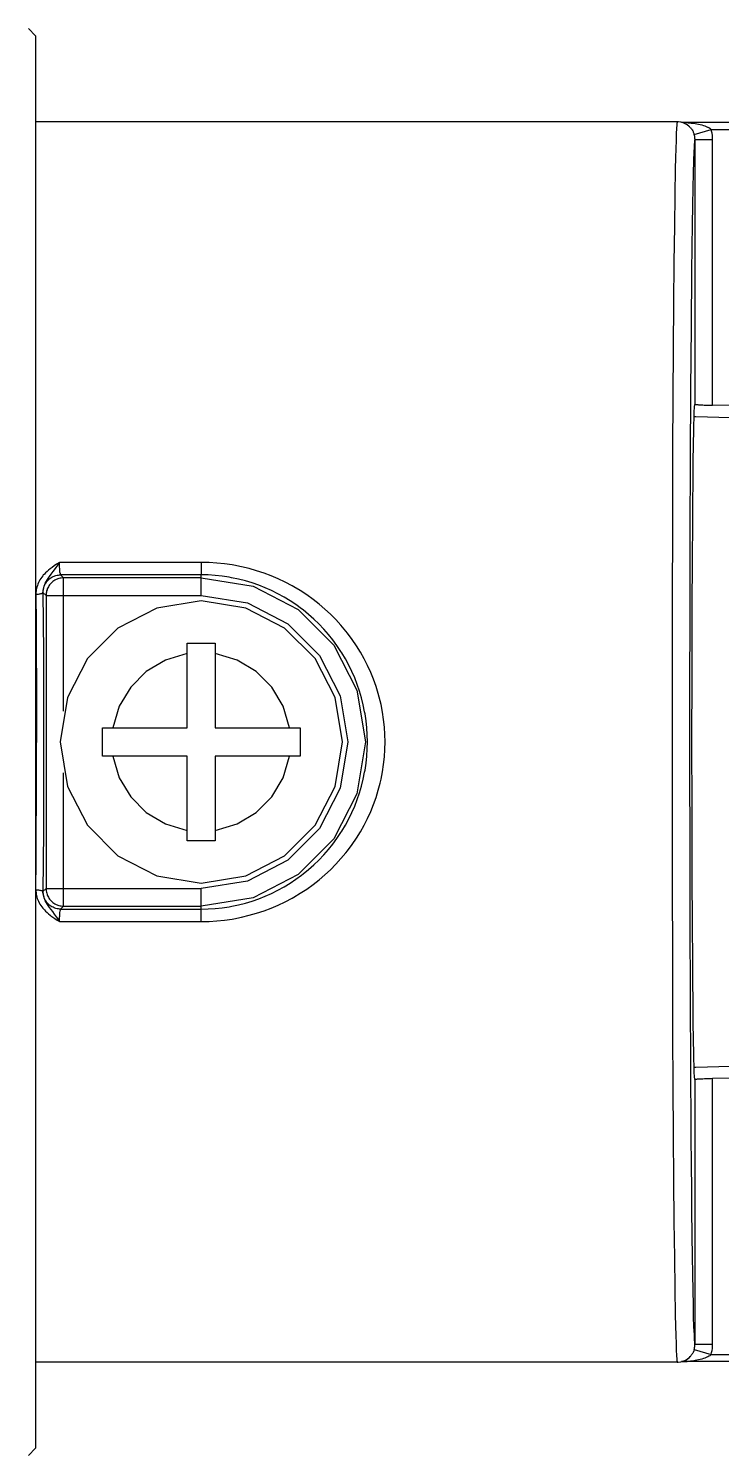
# Model space of a CAD drawing. Header units: millimetres. Extents: x -495897 to 1376592, y -28539 to 470976.
# Drawn here: x 202629 to 203906, y 209193 to 211823 of the extents above; entities that cross this region are included whole.
import ezdxf

# ---------------------------------------------------------------- set-up
doc = ezdxf.new("R2010")
doc.units = ezdxf.units.MM

msp = doc.modelspace()

# ---------------------------------------------------------------- linework, layer by layer
at = {"color": 0}
for p, q in [((202641.938, 211809.393), (202629.068, 211822.653)), ((202641.938, 211809.393), (202641.938, 209206.481)), ((203824.678, 211650.923), (202641.938, 211650.923)), ((203823.508, 211645.333), (203823.248, 211638.573)), ((203823.898, 211647.803), (203823.508, 211645.333)), ((203824.158, 211649.493), (203823.898, 211647.803)), ((203824.288, 211650.533), (203824.158, 211649.493)), ((203824.678, 211650.923), (203824.288, 211650.533)), ((203827.018, 211650.923), (203824.678, 211650.923)), ((203831.438, 211650.143), (203827.018, 211650.923)), ((203835.598, 211648.843), (203831.438, 211650.143)), ((203832.608, 211649.883), (205005.598, 211649.883)), ((203839.368, 211647.283), (203835.598, 211648.843)), ((203842.748, 211645.333), (203839.368, 211647.283)), ((203840.408, 211649.493), (203841.838, 211649.493)), ((203841.188, 211646.243), (203841.318, 211646.243)), ((203841.318, 211646.243), (203842.228, 211645.723)), ((203841.838, 211649.493), (203843.268, 211649.233)), ((203842.228, 211645.723), (203842.878, 211645.203)), ((203845.868, 211642.993), (203842.748, 211645.333)), ((203842.878, 211645.203), (203843.658, 211644.813)), ((203843.268, 211649.233), (203844.568, 211649.103)), ((203843.658, 211644.813), (203844.438, 211644.293)), ((203844.438, 211644.293), (203845.088, 211643.513)), ((203844.568, 211649.103), (203845.998, 211649.103)), ((203845.088, 211643.513), (203845.868, 211642.993)), ((203848.598, 211640.523), (203845.868, 211642.993)), ((203845.868, 211642.993), (203846.518, 211642.473)), ((203845.998, 211649.103), (203847.428, 211648.843)), ((203847.428, 211648.843), (203848.598, 211648.713)), ((203848.598, 211648.713), (203850.158, 211648.583)), ((203850.158, 211648.583), (203851.588, 211648.583)), ((203851.588, 211648.583), (203853.018, 211648.193)), ((203853.018, 211648.193), (203854.188, 211648.063)), ((203857.438, 211647.673), (203860.428, 211647.153)), ((203860.428, 211647.153), (203863.678, 211646.373)), ((203863.678, 211646.373), (203866.798, 211645.723)), ((203866.798, 211645.723), (203869.788, 211644.943)), ((203869.788, 211644.943), (203872.908, 211644.033)), ((203872.908, 211644.033), (203875.118, 211643.383)), ((203875.118, 211643.383), (203877.848, 211642.343)), ((203822.728, 211629.083), (203822.338, 211616.603)), ((203823.248, 211638.573), (203822.728, 211629.083)), ((203846.518, 211642.473), (203847.298, 211641.693)), ((203847.298, 211641.693), (203847.948, 211641.043)), ((203847.948, 211641.043), (203848.598, 211640.263)), ((203848.598, 211640.523), (203848.858, 211640.263)), ((203848.858, 211640.263), (203849.768, 211639.093)), ((203849.768, 211639.093), (203850.678, 211638.053)), ((203850.678, 211638.053), (203851.328, 211636.883)), ((203851.328, 211636.883), (203852.238, 211635.713)), ((203852.238, 211635.713), (203853.018, 211634.413)), ((203853.018, 211634.413), (203853.668, 211633.113)), ((203853.668, 211633.113), (203854.188, 211631.683)), ((203854.188, 211631.683), (203854.708, 211630.513)), ((203854.708, 211630.513), (203855.358, 211629.083)), ((203855.358, 211629.083), (203855.878, 211627.653)), ((203855.878, 211627.653), (203886.948, 211636.883)), ((203856.788, 211617.903), (203856.528, 211616.213)), ((203857.308, 211618.423), (203856.788, 211617.903)), ((203856.788, 211617.903), (203856.788, 211617.903)), ((203857.308, 211618.423), (203889.678, 211618.423)), ((203857.308, 211129.883), (203857.308, 211618.423)), ((203877.848, 211642.343), (203880.188, 211641.173)), ((203880.188, 211641.173), (203881.098, 211640.913)), ((203881.098, 211640.913), (203882.918, 211640.003)), ((203882.918, 211640.003), (203884.478, 211638.963)), ((203884.478, 211638.963), (203885.778, 211638.053)), ((203885.778, 211638.053), (203886.948, 211636.883)), ((203886.948, 211636.883), (204871.048, 211636.883)), ((203889.678, 211128.453), (203889.678, 211618.423)), ((203821.818, 211601.653), (203821.428, 211584.103)), ((203822.338, 211616.603), (203821.818, 211601.653)), ((203855.098, 211596.063), (203854.578, 211578.643)), ((203855.488, 211603.083), (203855.098, 211596.063)), ((203855.878, 211608.673), (203855.488, 211603.083)), ((203856.138, 211612.963), (203855.878, 211608.673)), ((203856.528, 211616.213), (203856.138, 211612.963)), ((203821.428, 211584.103), (203820.908, 211563.953)), ((203854.578, 211578.643), (203853.928, 211556.283)), ((203820.908, 211563.953), (203819.998, 211515.983)), ((203853.928, 211556.283), (203853.278, 211529.243)), ((203819.998, 211515.983), (203819.348, 211458.263)), ((203853.278, 211529.243), (203852.628, 211497.393)), ((203852.628, 211497.393), (203852.238, 211460.863)), ((203852.238, 211460.863), (203851.588, 211420.173)), ((203819.348, 211458.263), (203818.438, 211391.443)), ((203851.588, 211420.173), (203850.938, 211375.193)), ((203818.438, 211391.443), (203817.788, 211316.303)), ((203850.938, 211375.193), (203850.158, 211273.403)), ((203817.788, 211316.303), (203817.138, 211233.363)), ((203850.158, 211273.403), (203849.248, 211157.703)), ((203817.138, 211233.363), (203816.618, 211143.143)), ((203849.248, 211157.703), (203848.468, 211030.173)), ((203816.618, 211143.143), (203816.098, 211046.943)), ((203855.878, 211111.293), (203856.008, 211118.053)), ((203856.008, 211118.053), (203856.398, 211123.383)), ((203856.398, 211123.383), (203856.528, 211127.153)), ((203856.528, 211127.153), (203856.788, 211128.323)), ((203856.788, 211128.323), (203856.918, 211129.233)), ((203856.918, 211129.233), (203857.048, 211129.753)), ((203857.048, 211129.883), (203857.308, 211129.883)), ((203857.048, 211129.753), (203857.048, 211129.883)), ((203857.308, 211129.883), (203857.438, 211129.883)), ((203857.438, 211129.883), (203858.738, 211129.883)), ((203858.738, 211129.883), (203859.778, 211129.753)), ((203859.778, 211129.753), (203861.468, 211129.623)), ((203861.468, 211129.623), (203862.768, 211129.623)), ((203862.768, 211129.623), (203863.548, 211129.363)), ((203863.548, 211129.363), (203866.798, 211129.233)), ((203866.798, 211129.233), (203868.358, 211129.233)), ((203868.358, 211129.233), (203871.608, 211129.103)), ((203871.608, 211129.103), (203873.948, 211128.843)), ((203873.948, 211128.843), (203877.328, 211128.843)), ((203877.328, 211128.843), (203879.798, 211128.713)), ((203879.798, 211128.713), (203883.048, 211128.453)), ((203883.048, 211128.453), (203886.558, 211128.453)), ((203886.558, 211128.453), (203889.678, 211128.453)), ((204085.198, 211125.073), (203889.678, 211128.323)), ((203855.098, 211082.693), (203855.358, 211093.613)), ((203855.358, 211093.613), (203855.618, 211103.233)), ((203855.618, 211103.233), (203855.878, 211111.293)), ((203859.128, 211107.523), (203880.448, 211107.003)), ((203880.448, 211107.003), (203901.508, 211106.613)), ((203901.508, 211106.613), (203922.828, 211106.093)), ((203854.578, 211056.433), (203855.098, 211082.693)), ((203816.098, 211046.943), (203815.708, 210945.673)), ((203854.058, 211025.103), (203854.578, 211056.433)), ((203848.468, 211030.173), (203847.948, 210892.893)), ((203853.668, 210988.833), (203854.058, 211025.103)), ((203853.278, 210947.753), (203853.668, 210988.833)), ((203815.708, 210945.673), (203815.188, 210731.303)), ((203853.018, 210902.643), (203853.278, 210947.753)), ((203847.948, 210892.893), (203847.558, 210748.723)), ((203852.628, 210853.503), (203853.018, 210902.643)), ((202672.358, 210829.713), (202668.848, 210827.113)), ((202676.128, 210832.443), (202672.358, 210829.713)), ((202680.548, 210835.433), (202676.128, 210832.443)), ((202679.508, 210829.323), (202676.518, 210825.423)), ((202683.018, 210834.393), (202679.508, 210829.323)), ((202686.008, 210838.813), (202680.548, 210835.433)), ((202686.268, 210838.943), (202683.018, 210834.393)), ((202686.268, 210838.943), (202686.008, 210838.813)), ((202947.438, 210838.943), (202686.268, 210838.943)), ((202686.268, 210836.733), (202686.268, 210838.943)), ((202686.268, 210834.393), (202686.268, 210836.733)), ((202686.398, 210832.053), (202686.268, 210834.393)), ((202686.398, 210829.843), (202686.398, 210832.053)), ((202686.528, 210827.503), (202686.398, 210829.843)), ((202947.438, 210838.943), (202947.438, 210815.933)), ((202961.738, 210838.683), (202947.438, 210838.943)), ((202975.908, 210837.773), (202961.738, 210838.683)), ((202990.208, 210836.343), (202975.908, 210837.773)), ((203004.378, 210834.133), (202990.208, 210836.343)), ((203007.368, 210833.613), (203004.378, 210834.133)), ((203021.538, 210831.013), (203007.368, 210833.613)), ((203035.578, 210827.503), (203021.538, 210831.013)), ((203852.108, 210745.993), (203852.628, 210853.503)), ((202647.528, 210801.633), (202646.228, 210798.903)), ((202648.568, 210804.103), (202647.528, 210801.633)), ((202649.998, 210806.573), (202648.568, 210804.103)), ((202651.688, 210809.043), (202649.998, 210806.573)), ((202653.378, 210811.643), (202651.688, 210809.043)), ((202655.198, 210813.853), (202653.378, 210811.643)), ((202656.108, 210815.153), (202655.198, 210813.853)), ((202658.188, 210817.493), (202656.108, 210815.153)), ((202660.528, 210819.833), (202658.188, 210817.493)), ((202660.008, 210801.763), (202659.098, 210799.293)), ((202661.438, 210804.103), (202660.008, 210801.763)), ((202663.128, 210822.173), (202660.528, 210819.833)), ((202661.308, 210801.373), (202662.348, 210803.193)), ((202662.868, 210806.703), (202661.438, 210804.103)), ((202662.348, 210803.193), (202663.778, 210804.753)), ((202664.688, 210809.433), (202662.868, 210806.703)), ((202665.728, 210824.643), (202663.128, 210822.173)), ((202663.778, 210804.753), (202665.208, 210806.443)), ((202667.028, 210812.683), (202664.688, 210809.433)), ((202665.208, 210806.443), (202666.898, 210807.873)), ((202668.848, 210827.113), (202665.728, 210824.643)), ((202666.898, 210807.873), (202668.458, 210809.303)), ((202670.018, 210816.973), (202667.028, 210812.813)), ((202667.028, 210812.813), (202667.028, 210812.683)), ((202668.458, 210809.303), (202670.408, 210810.343)), ((202674.048, 210822.173), (202670.018, 210816.973)), ((202670.408, 210810.343), (202672.228, 210811.643)), ((202672.358, 210802.283), (202670.798, 210800.853)), ((202672.228, 210811.643), (202674.178, 210812.683)), ((202674.048, 210803.713), (202672.358, 210802.283)), ((202676.518, 210825.423), (202674.048, 210822.173)), ((202675.868, 210805.013), (202674.048, 210803.713)), ((202674.178, 210812.683), (202676.388, 210813.593)), ((202677.818, 210806.053), (202675.868, 210805.013)), ((202676.388, 210813.593), (202677.428, 210813.853)), ((202677.428, 210813.853), (202679.508, 210814.633)), ((202679.768, 210807.093), (202677.818, 210806.053)), ((202679.508, 210814.633), (202681.848, 210815.153)), ((202681.718, 210808.003), (202679.768, 210807.093)), ((202683.018, 210808.393), (202681.718, 210808.003)), ((202681.848, 210815.153), (202684.058, 210815.543)), ((202685.098, 210809.043), (202683.018, 210808.393)), ((202684.058, 210815.543), (202686.268, 210815.933)), ((202687.308, 210809.693), (202685.098, 210809.043)), ((202686.268, 210815.933), (202688.218, 210815.933)), ((202686.658, 210825.293), (202686.528, 210827.503)), ((202686.918, 210822.953), (202686.658, 210825.293)), ((202686.918, 210822.563), (202686.918, 210822.953)), ((202687.048, 210820.223), (202686.918, 210822.563)), ((202687.308, 210819.833), (202687.048, 210820.223)), ((202687.308, 210819.443), (202687.308, 210819.833)), ((202687.698, 210817.623), (202687.308, 210819.443)), ((202689.388, 210809.953), (202687.308, 210809.693)), ((202687.828, 210816.453), (202687.698, 210817.623)), ((202687.698, 210817.623), (202687.698, 210817.623)), ((202687.958, 210816.453), (202687.828, 210816.453)), ((202687.958, 210816.063), (202687.958, 210816.453)), ((202688.218, 210815.933), (202687.958, 210816.063)), ((202688.218, 210815.933), (202693.678, 210810.343)), ((202947.438, 210815.933), (202688.348, 210815.933)), ((202691.598, 210810.343), (202689.388, 210809.953)), ((202693.678, 210810.343), (202691.598, 210810.343)), ((202947.438, 210810.343), (202693.678, 210810.343)), ((202693.678, 210564.565), (202693.678, 210810.343)), ((202947.438, 210810.343), (202947.438, 210815.933)), ((202960.048, 210815.673), (202947.438, 210815.933)), ((202947.438, 210777.973), (202947.438, 210810.343)), ((202973.048, 210814.763), (202960.048, 210815.673)), ((202985.918, 210813.463), (202973.048, 210814.763)), ((202998.788, 210811.643), (202985.918, 210813.463)), ((203003.338, 210810.733), (202998.788, 210811.643)), ((203015.948, 210808.003), (203003.338, 210810.733)), ((203028.688, 210804.753), (203015.948, 210808.003)), ((203041.298, 210800.983), (203028.688, 210804.753)), ((203049.358, 210823.603), (203035.578, 210827.503)), ((203063.008, 210819.183), (203049.358, 210823.603)), ((203076.268, 210814.113), (203063.008, 210819.183)), ((203089.268, 210808.523), (203076.268, 210814.113)), ((203102.008, 210802.413), (203089.268, 210808.523)), ((203114.748, 210795.783), (203102.008, 210802.413)), ((202642.848, 210785.643), (202642.588, 210783.173)), ((202642.588, 210783.173), (202642.588, 210780.443)), ((202642.588, 210780.443), (202644.928, 210780.443)), ((202643.368, 210788.373), (202642.848, 210785.643)), ((202643.758, 210790.973), (202643.368, 210788.373)), ((202644.538, 210793.443), (202643.758, 210790.973)), ((202645.318, 210796.173), (202644.538, 210793.443)), ((202644.928, 210780.443), (202646.228, 210780.573)), ((202646.228, 210798.903), (202645.318, 210796.173)), ((202646.228, 210798.903), (202646.228, 210798.903)), ((202646.228, 210780.573), (202647.658, 210780.573)), ((202647.658, 210780.573), (202649.088, 210780.963)), ((202649.088, 210780.963), (202650.388, 210781.223)), ((202650.388, 210781.223), (202651.818, 210781.353)), ((202651.818, 210781.353), (202652.468, 210781.483)), ((202652.468, 210781.483), (202653.638, 210781.873)), ((202653.638, 210781.873), (202654.418, 210782.393)), ((202654.418, 210782.393), (202654.808, 210782.523)), ((202654.808, 210782.523), (202655.458, 210782.913)), ((202655.458, 210782.913), (202655.588, 210783.173)), ((202655.588, 210783.173), (202655.718, 210783.433)), ((202655.978, 210788.113), (202655.718, 210785.773)), ((202655.718, 210785.773), (202655.718, 210783.433)), ((202655.718, 210783.433), (202655.978, 210785.383)), ((202655.718, 210783.433), (202661.308, 210777.973)), ((202655.718, 210783.433), (202655.718, 210783.433)), ((202655.718, 210783.433), (202655.718, 210783.433)), ((202655.718, 210783.433), (202655.718, 210783.433)), ((202655.718, 210783.433), (202655.718, 210783.433)), ((202655.718, 210783.433), (202655.718, 210783.433)), ((202655.718, 210783.433), (202655.718, 210783.433)), ((202655.718, 210783.433), (202655.718, 210783.433)), ((202655.718, 210783.433), (202655.718, 210783.433)), ((202655.718, 210783.433), (202655.718, 210783.433)), ((202655.718, 210783.433), (202655.718, 210783.433)), ((202655.718, 210783.433), (202655.718, 210783.433)), ((202656.238, 210790.323), (202655.978, 210788.113)), ((202655.978, 210785.383), (202656.108, 210787.593)), ((202656.108, 210787.593), (202656.498, 210789.933)), ((202656.758, 210792.793), (202656.238, 210790.323)), ((202656.498, 210789.933), (202657.018, 210792.143)), ((202657.408, 210795.133), (202656.758, 210792.793)), ((202657.018, 210792.143), (202657.798, 210794.223)), ((202658.188, 210797.473), (202657.408, 210795.133)), ((202657.798, 210794.223), (202658.058, 210795.263)), ((202658.058, 210795.263), (202658.968, 210797.473)), ((202659.098, 210799.293), (202658.188, 210797.473)), ((202658.968, 210797.473), (202660.008, 210799.423)), ((202660.008, 210799.423), (202661.308, 210801.373)), ((202661.438, 210782.263), (202661.308, 210780.053)), ((202661.308, 210780.053), (202661.308, 210777.973)), ((202661.308, 210777.973), (202947.438, 210777.973)), ((202661.308, 210777.973), (202661.308, 210237.992)), ((202661.958, 210784.343), (202661.438, 210782.263)), ((202662.348, 210786.553), (202661.958, 210784.343)), ((202663.128, 210788.633), (202662.348, 210786.553)), ((202663.648, 210789.933), (202663.128, 210788.633)), ((202664.558, 210791.883), (202663.648, 210789.933)), ((202665.598, 210793.833), (202664.558, 210791.883)), ((202666.638, 210795.783), (202665.598, 210793.833)), ((202667.938, 210797.603), (202666.638, 210795.783)), ((202669.368, 210799.293), (202667.938, 210797.603)), ((202670.798, 210800.853), (202669.368, 210799.293)), ((203053.518, 210796.953), (203041.298, 210800.983)), ((203065.218, 210792.273), (203053.518, 210796.953)), ((203077.048, 210786.943), (203065.218, 210792.273)), ((203088.618, 210781.223), (203077.048, 210786.943)), ((203100.058, 210775.113), (203088.618, 210781.223)), ((203117.738, 210794.093), (203114.748, 210795.783)), ((203129.958, 210786.943), (203117.738, 210794.093)), ((203141.788, 210779.013), (203129.958, 210786.943)), ((203153.358, 210770.693), (203141.788, 210779.013)), ((203110.978, 210768.223), (203100.058, 210775.113)), ((203121.898, 210761.073), (203110.978, 210768.223)), ((203132.298, 210753.403), (203121.898, 210761.073)), ((203135.158, 210751.193), (203132.298, 210753.403)), ((203145.168, 210743.003), (203135.158, 210751.193)), ((203164.538, 210761.983), (203153.358, 210770.693)), ((203175.328, 210752.883), (203164.538, 210761.983)), ((203185.468, 210743.393), (203175.328, 210752.883)), ((203154.788, 210734.423), (203145.168, 210743.003)), ((203164.148, 210725.453), (203154.788, 210734.423)), ((203173.118, 210716.093), (203164.148, 210725.453)), ((203195.348, 210733.383), (203185.468, 210743.393)), ((203204.838, 210722.983), (203195.348, 210733.383)), ((203213.938, 210712.193), (203204.838, 210722.983)), ((203815.188, 210731.303), (203815.058, 210508.47)), ((203847.558, 210748.723), (203847.428, 210600.016)), ((203851.978, 210629.227), (203852.108, 210745.993)), ((203181.698, 210706.278), (203173.118, 210716.093)), ((203189.758, 210696.047), (203181.698, 210706.278)), ((203217.058, 210708.241), (203213.938, 210712.193)), ((203225.508, 210696.97), (203217.058, 210708.241)), ((203233.308, 210685.309), (203225.508, 210696.97)), ((202921.438, 210689.95), (202973.308, 210689.95)), ((202921.438, 210533.924), (202921.438, 210689.95)), ((202973.308, 210689.95), (202973.308, 210533.924)), ((203197.428, 210685.686), (203189.758, 210696.047)), ((203204.838, 210674.727), (203197.428, 210685.686)), ((203206.398, 210672.244), (203204.838, 210674.727)), ((203213.028, 210660.921), (203206.398, 210672.244)), ((203240.718, 210673.479), (203233.308, 210685.309)), ((203247.608, 210661.285), (203240.718, 210673.479)), ((203219.398, 210649.455), (203213.028, 210660.921)), ((203225.118, 210637.846), (203219.398, 210649.455)), ((203253.978, 210648.948), (203247.608, 210661.285)), ((203259.698, 210636.195), (203253.978, 210648.948)), ((203230.318, 210626.016), (203225.118, 210637.846)), ((203234.998, 210613.822), (203230.318, 210626.016)), ((203264.898, 210623.494), (203259.698, 210636.195)), ((203269.448, 210610.429), (203264.898, 210623.494)), ((203851.718, 210507.976), (203851.978, 210629.227)), ((203239.028, 210601.667), (203234.998, 210613.822)), ((203242.798, 210589.096), (203239.028, 210601.667)), ((203273.608, 210597.169), (203269.448, 210610.429)), ((203276.988, 210583.727), (203273.608, 210597.169)), ((203847.428, 210600.016), (203847.428, 210449.541)), ((203245.918, 210576.577), (203242.798, 210589.096)), ((203248.518, 210563.642), (203245.918, 210576.577)), ((203278.678, 210576.759), (203276.988, 210583.727)), ((203281.278, 210563.135), (203278.678, 210576.759)), ((203249.298, 210559.885), (203248.518, 210563.642)), ((203250.988, 210547.002), (203249.298, 210559.885)), ((203252.418, 210533.924), (203250.988, 210547.002)), ((203283.488, 210549.342), (203281.278, 210563.135)), ((203284.918, 210535.536), (203283.488, 210549.342)), ((202765.438, 210533.924), (202921.438, 210533.924)), ((202765.438, 210481.963), (202765.438, 210533.924)), ((202973.308, 210533.924), (203129.438, 210533.924)), ((203129.438, 210533.924), (203129.438, 210481.963)), ((203253.328, 210521.041), (203252.418, 210533.924)), ((203253.588, 210507.976), (203253.328, 210521.041)), ((203285.828, 210521.73), (203284.918, 210535.536)), ((203286.218, 210507.976), (203285.828, 210521.73)), ((202643.888, 210507.976), (202643.888, 210507.053)), ((203252.418, 210481.963), (203253.328, 210495.041)), ((203253.328, 210495.041), (203253.588, 210507.976)), ((203284.918, 210480.546), (203285.828, 210494.17)), ((203285.828, 210494.17), (203286.218, 210507.976)), ((203815.058, 210508.47), (203815.188, 210285.455)), ((203851.978, 210386.673), (203851.718, 210507.976)), ((202921.438, 210481.963), (202765.438, 210481.963)), ((202921.438, 210325.95), (202921.438, 210481.963)), ((203129.438, 210481.963), (202973.308, 210481.963)), ((202973.308, 210481.963), (202973.308, 210325.95)), ((203249.298, 210456.197), (203250.988, 210469.08)), ((203250.988, 210469.08), (203252.418, 210481.963)), ((203281.278, 210452.934), (203283.488, 210466.558)), ((203283.488, 210466.558), (203284.918, 210480.546)), ((202693.678, 210205.557), (202693.678, 210451.335)), ((203242.798, 210426.791), (203246.048, 210439.505)), ((203246.048, 210439.505), (203248.518, 210452.427)), ((203248.518, 210452.427), (203249.298, 210456.197)), ((203276.988, 210432.342), (203278.678, 210439.18)), ((203278.678, 210439.18), (203281.278, 210452.934)), ((203847.428, 210449.541), (203847.558, 210328.108)), ((203234.998, 210402.078), (203239.028, 210414.272)), ((203239.028, 210414.272), (203242.798, 210426.791)), ((203269.448, 210405.471), (203273.608, 210418.913)), ((203273.608, 210418.913), (203276.988, 210432.342)), ((203225.118, 210378.093), (203230.318, 210389.884)), ((203230.318, 210389.884), (203234.998, 210402.078)), ((203259.698, 210379.692), (203264.898, 210392.588)), ((203264.898, 210392.588), (203269.448, 210405.471)), ((203852.108, 210269.855), (203851.978, 210386.673)), ((203206.398, 210343.695), (203213.028, 210354.979)), ((203213.028, 210354.979), (203219.398, 210366.445)), ((203219.398, 210366.445), (203225.118, 210378.093)), ((203240.718, 210342.408), (203247.608, 210354.797)), ((203247.608, 210354.797), (203253.978, 210367.134)), ((203253.978, 210367.134), (203259.698, 210379.692)), ((203189.758, 210319.853), (203197.428, 210330.396)), ((203197.428, 210330.396), (203204.838, 210341.355)), ((203204.838, 210341.355), (203206.398, 210343.695)), ((203225.508, 210318.93), (203233.308, 210330.578)), ((203233.308, 210330.578), (203240.718, 210342.408)), ((202973.308, 210325.95), (202921.438, 210325.95)), ((203173.118, 210299.95), (203181.698, 210309.622)), ((203181.698, 210309.622), (203189.758, 210319.853)), ((203204.838, 210292.969), (203213.938, 210303.707)), ((203213.938, 210303.707), (203217.058, 210307.646)), ((203217.058, 210307.646), (203225.508, 210318.93)), ((203847.558, 210328.108), (203847.948, 210154.844)), ((203145.168, 210272.936), (203154.788, 210281.503)), ((203154.788, 210281.503), (203164.148, 210290.447)), ((203164.148, 210290.447), (203173.118, 210299.95)), ((203185.468, 210272.559), (203195.348, 210282.569)), ((203195.348, 210282.569), (203204.838, 210292.969)), ((203815.188, 210285.455), (203815.708, 210071.007)), ((203111.108, 210247.664), (203121.898, 210254.996)), ((203121.898, 210254.996), (203132.298, 210262.705)), ((203132.298, 210262.705), (203135.158, 210264.863)), ((203135.158, 210264.863), (203145.168, 210272.936)), ((203153.358, 210245.142), (203164.538, 210253.904)), ((203164.538, 210253.904), (203175.328, 210263.069)), ((203175.328, 210263.069), (203185.468, 210272.559)), ((203852.628, 210162.358), (203852.108, 210269.855)), ((202642.588, 210235.47), (202642.588, 210232.948)), ((202642.588, 210235.47), (202643.628, 210235.47)), ((202642.588, 210232.948), (202642.848, 210230.283)), ((202642.848, 210230.283), (202643.238, 210227.761)), ((202643.238, 210227.761), (202643.758, 210225.096)), ((202643.628, 210235.47), (202644.928, 210235.47)), ((202643.758, 210225.096), (202644.538, 210222.21)), ((202644.928, 210235.47), (202646.228, 210235.47)), ((202646.228, 210235.47), (202647.658, 210235.275)), ((202647.658, 210235.275), (202649.088, 210235.093)), ((202649.088, 210235.093), (202650.388, 210234.781)), ((202650.388, 210234.781), (202651.818, 210234.586)), ((202651.818, 210234.586), (202652.468, 210234.404)), ((202652.468, 210234.404), (202653.638, 210234.04)), ((202653.638, 210234.04), (202654.418, 210233.676)), ((202654.418, 210233.676), (202654.808, 210233.494)), ((202654.808, 210233.494), (202655.458, 210233.13)), ((202655.458, 210233.13), (202655.588, 210232.805)), ((202655.588, 210232.805), (202655.718, 210232.441)), ((202661.308, 210237.992), (202655.718, 210232.623)), ((202655.718, 210232.623), (202655.718, 210232.623)), ((202655.718, 210232.623), (202655.718, 210232.623)), ((202655.718, 210232.623), (202655.718, 210232.623)), ((202655.718, 210232.623), (202655.718, 210232.441)), ((202655.718, 210230.465), (202655.718, 210232.623)), ((202655.718, 210232.441), (202655.718, 210232.441)), ((202655.718, 210232.441), (202655.718, 210232.441)), ((202655.718, 210232.441), (202655.718, 210232.441)), ((202655.718, 210232.441), (202655.718, 210232.441)), ((202655.718, 210232.441), (202655.718, 210232.441)), ((202655.718, 210232.441), (202655.718, 210232.441)), ((202655.718, 210232.441), (202655.718, 210232.441)), ((202655.718, 210232.441), (202655.718, 210230.283)), ((202656.108, 210228.307), (202655.718, 210230.465)), ((202655.718, 210230.283), (202655.978, 210227.943)), ((202655.978, 210227.943), (202656.238, 210225.603)), ((202656.498, 210225.967), (202656.108, 210228.307)), ((202656.238, 210225.603), (202656.758, 210223.315)), ((202657.018, 210223.809), (202656.498, 210225.967)), ((202656.758, 210223.315), (202657.538, 210220.975)), ((202657.798, 210221.846), (202657.018, 210223.809)), ((202661.308, 210237.992), (202947.438, 210237.992)), ((202661.308, 210237.992), (202661.308, 210236.016)), ((202661.308, 210236.016), (202661.698, 210233.676)), ((202661.698, 210233.676), (202661.958, 210231.518)), ((202661.958, 210231.518), (202662.608, 210229.36)), ((202662.608, 210229.36), (202663.258, 210227.215)), ((202663.258, 210227.215), (202663.648, 210225.967)), ((202663.648, 210225.967), (202664.558, 210224.004)), ((202664.558, 210224.004), (202665.598, 210222.028)), ((202947.438, 210177.087), (202947.438, 210237.992)), ((203053.518, 210219.181), (203065.218, 210223.809)), ((203065.218, 210223.809), (203077.048, 210229.048)), ((203077.048, 210229.048), (203088.618, 210234.781)), ((203088.618, 210234.781), (203100.058, 210241.008)), ((203100.058, 210241.008), (203111.108, 210247.664)), ((203117.738, 210221.846), (203129.958, 210229.178)), ((203129.958, 210229.178), (203141.788, 210236.887)), ((203141.788, 210236.887), (203153.358, 210245.142)), ((202644.538, 210222.21), (202645.188, 210219.688)), ((202645.188, 210219.688), (202646.228, 210217.023)), ((202646.228, 210217.023), (202646.228, 210217.023)), ((202646.228, 210217.023), (202647.268, 210214.501)), ((202647.268, 210214.501), (202648.568, 210211.849)), ((202648.568, 210211.849), (202649.998, 210209.327)), ((202649.998, 210209.327), (202651.688, 210206.805)), ((202651.688, 210206.805), (202653.378, 210204.283)), ((202653.378, 210204.283), (202655.198, 210201.8)), ((202655.198, 210201.8), (202656.108, 210200.89)), ((202656.108, 210200.89), (202658.188, 210198.407)), ((202657.538, 210220.975), (202658.188, 210218.453)), ((202658.058, 210220.598), (202657.798, 210221.846)), ((202658.968, 210218.453), (202658.058, 210220.598)), ((202658.188, 210218.453), (202659.098, 210216.659)), ((202658.188, 210198.407), (202660.528, 210196.067)), ((202660.008, 210216.477), (202658.968, 210218.453)), ((202659.098, 210216.659), (202660.008, 210214.319)), ((202661.308, 210214.501), (202660.008, 210216.477)), ((202660.008, 210214.319), (202661.438, 210211.849)), ((202662.348, 210212.902), (202661.308, 210214.501)), ((202661.438, 210211.849), (202662.868, 210209.327)), ((202663.778, 210211.108), (202662.348, 210212.902)), ((202662.868, 210209.327), (202664.688, 210206.428)), ((202665.208, 210209.691), (202663.778, 210211.108)), ((202664.688, 210206.428), (202667.028, 210203.217)), ((202666.898, 210208.04), (202665.208, 210209.691)), ((202665.598, 210222.028), (202666.638, 210220.052)), ((202666.638, 210220.052), (202667.938, 210218.271)), ((202668.458, 210206.805), (202666.898, 210208.04)), ((202667.028, 210203.217), (202667.028, 210203.035)), ((202667.028, 210203.035), (202670.018, 210199.096)), ((202667.938, 210218.271), (202669.368, 210216.659)), ((202670.278, 210205.557), (202668.458, 210206.805)), ((202669.368, 210216.659), (202670.798, 210215.06)), ((202670.018, 210199.096), (202673.008, 210195.339)), ((202672.228, 210204.283), (202670.278, 210205.557)), ((202670.798, 210215.06), (202672.358, 210213.63)), ((202674.178, 210203.412), (202672.228, 210204.283)), ((202672.358, 210213.63), (202674.048, 210212.161)), ((202674.048, 210212.161), (202675.868, 210211.108)), ((202676.388, 210202.307), (202674.178, 210203.412)), ((202675.868, 210211.108), (202677.818, 210209.873)), ((202677.428, 210201.982), (202676.388, 210202.307)), ((202679.508, 210201.254), (202677.428, 210201.982)), ((202677.818, 210209.873), (202679.768, 210208.768)), ((202681.718, 210200.695), (202679.508, 210201.254)), ((202679.768, 210208.768), (202681.718, 210207.897)), ((202681.718, 210207.897), (202683.018, 210207.533)), ((202684.058, 210200.383), (202681.718, 210200.695)), ((202683.018, 210207.533), (202685.098, 210206.805)), ((202686.268, 210200.201), (202684.058, 210200.383)), ((202685.098, 210206.805), (202687.308, 210206.246)), ((202688.218, 210200.019), (202686.268, 210200.201)), ((202687.308, 210206.246), (202689.388, 210205.934)), ((202687.308, 210196.574), (202687.698, 210198.225)), ((202687.698, 210198.225), (202687.828, 210199.46)), ((202687.828, 210199.46), (202687.958, 210199.642)), ((202687.958, 210199.642), (202688.218, 210199.824)), ((202693.678, 210205.557), (202688.218, 210200.019)), ((202688.218, 210200.019), (202947.438, 210200.019)), ((202688.218, 210199.824), (202688.218, 210200.019)), ((202689.388, 210205.934), (202691.598, 210205.557)), ((202691.598, 210205.557), (202693.678, 210205.557)), ((202693.678, 210205.557), (202947.438, 210205.557)), ((202947.438, 210200.019), (202960.308, 210200.383)), ((202960.308, 210200.383), (202973.048, 210201.072)), ((202973.048, 210201.072), (202985.918, 210202.489)), ((202985.918, 210202.489), (202998.788, 210204.465)), ((202998.788, 210204.465), (203003.468, 210205.375)), ((203003.468, 210205.375), (203016.208, 210207.897)), ((203016.208, 210207.897), (203028.688, 210211.108)), ((203028.688, 210211.108), (203041.298, 210214.878)), ((203041.298, 210214.878), (203053.518, 210219.181)), ((203063.008, 210196.756), (203076.268, 210201.8)), ((203076.268, 210201.8), (203089.268, 210207.351)), ((203089.268, 210207.351), (203102.008, 210213.448)), ((203102.008, 210213.448), (203114.748, 210220.052)), ((203114.748, 210220.052), (203117.738, 210221.846)), ((202660.528, 210196.067), (202663.128, 210193.545)), ((202663.128, 210193.545), (202665.988, 210191.023)), ((202665.988, 210191.023), (202668.978, 210188.735)), ((202668.978, 210188.735), (202670.018, 210187.812)), ((202670.018, 210187.812), (202673.658, 210185.108)), ((202673.008, 210195.339), (202676.518, 210190.516)), ((202673.658, 210185.108), (202677.558, 210182.443)), ((202676.518, 210190.516), (202680.158, 210185.654)), ((202677.558, 210182.443), (202682.108, 210179.557)), ((202680.158, 210185.654), (202682.498, 210182.443)), ((202682.108, 210179.557), (202686.268, 210176.905)), ((202682.498, 210182.443), (202686.008, 210177.087)), ((202686.008, 210177.087), (202686.268, 210179.05)), ((202686.268, 210181.351), (202686.398, 210183.691)), ((202686.268, 210179.05), (202686.268, 210181.351)), ((202686.268, 210177.087), (202947.568, 210177.087)), ((202686.398, 210186.031), (202686.528, 210186.395)), ((202686.398, 210183.691), (202686.398, 210186.031)), ((202686.528, 210188.735), (202686.658, 210191.023)), ((202686.528, 210186.395), (202686.528, 210188.735)), ((202686.658, 210191.023), (202686.918, 210193.363)), ((202686.918, 210193.727), (202687.308, 210196.067)), ((202686.918, 210193.363), (202686.918, 210193.727)), ((202687.308, 210196.067), (202687.308, 210196.574)), ((202947.438, 210177.087), (202961.738, 210177.269)), ((202961.738, 210177.269), (202975.908, 210178.14)), ((202975.908, 210178.14), (202990.208, 210179.739)), ((202990.208, 210179.739), (203004.508, 210181.715)), ((203004.508, 210181.715), (203007.368, 210182.261)), ((203007.368, 210182.261), (203021.538, 210185.108)), ((203021.538, 210185.108), (203035.578, 210188.553)), ((203035.578, 210188.553), (203049.358, 210192.31)), ((203049.358, 210192.31), (203063.008, 210196.756)), ((203847.948, 210154.844), (203848.338, 210058.995)), ((203853.018, 210113.296), (203852.628, 210162.358)), ((203853.278, 210068.16), (203853.018, 210113.296)), ((203815.708, 210071.007), (203816.098, 209969.607)), ((203853.668, 210027.119), (203853.278, 210068.16)), ((203848.338, 210058.995), (203848.988, 209885.77)), ((203854.058, 209990.745), (203853.668, 210027.119)), ((203854.578, 209959.428), (203854.058, 209990.745)), ((203816.098, 209969.607), (203816.618, 209873.433)), ((203855.098, 209933.233), (203854.578, 209959.428)), ((203855.358, 209922.326), (203855.098, 209933.233)), ((203855.618, 209912.641), (203855.358, 209922.326)), ((203855.878, 209904.581), (203855.618, 209912.641)), ((203880.188, 209908.884), (203859.128, 209908.338)), ((203901.508, 209909.443), (203880.188, 209908.884)), ((203922.698, 209909.807), (203901.508, 209909.443)), ((203848.988, 209885.588), (203849.248, 209876.098)), ((203856.008, 209897.977), (203855.878, 209904.581)), ((203856.398, 209892.738), (203856.008, 209897.977)), ((203856.528, 209888.981), (203856.398, 209892.738)), ((203856.788, 209887.564), (203856.528, 209888.981)), ((203856.918, 209886.693), (203856.788, 209887.564)), ((203857.048, 209886.134), (203856.918, 209886.693)), ((203857.048, 209885.952), (203857.048, 209886.134)), ((203857.438, 209886.134), (203857.048, 209885.952)), ((203857.308, 209885.952), (203857.048, 209885.952)), ((203857.308, 209397.633), (203857.308, 209885.952)), ((203857.828, 209886.134), (203857.438, 209886.134)), ((203858.738, 209886.134), (203857.828, 209886.134)), ((203859.778, 209886.134), (203858.738, 209886.134)), ((203861.468, 209886.329), (203859.778, 209886.134)), ((203862.768, 209886.511), (203861.468, 209886.329)), ((203866.018, 209886.693), (203862.768, 209886.511)), ((203866.798, 209886.693), (203866.018, 209886.693)), ((203870.048, 209886.875), (203866.798, 209886.693)), ((203871.608, 209886.875), (203870.048, 209886.875)), ((203874.988, 209887.005), (203871.608, 209886.875)), ((203877.328, 209887.2), (203874.988, 209887.005)), ((203880.578, 209887.2), (203877.328, 209887.2)), ((203883.828, 209887.382), (203880.578, 209887.2)), ((203886.948, 209887.382), (203883.828, 209887.382)), ((203889.678, 209887.564), (203886.948, 209887.382)), ((204084.678, 209890.957), (203889.678, 209887.564)), ((203889.678, 209397.633), (203889.678, 209887.564)), ((203816.618, 209873.433), (203817.138, 209783.135)), ((203849.248, 209876.098), (203849.638, 209827.205)), ((203849.638, 209827.205), (203849.898, 209778.273)), ((203817.138, 209783.135), (203817.788, 209699.987)), ((203849.898, 209778.273), (203850.288, 209730.81)), ((203850.288, 209730.81), (203850.678, 209681.917)), ((203817.788, 209699.987), (203818.438, 209624.587)), ((203850.678, 209681.917), (203850.938, 209646.609)), ((203850.938, 209646.609), (203851.588, 209597.716)), ((203818.438, 209624.587), (203819.348, 209557.78)), ((203851.588, 209597.716), (203852.108, 209560.614)), ((203819.348, 209557.78), (203819.998, 209500.086)), ((203852.108, 209560.614), (203852.628, 209527.139)), ((203852.628, 209527.139), (203853.148, 209497.187)), ((203819.998, 209500.086), (203820.908, 209452.064)), ((203853.148, 209497.187), (203853.668, 209471.057)), ((203853.668, 209471.057), (203854.188, 209448.853)), ((203820.908, 209452.064), (203821.428, 209431.836)), ((203854.188, 209448.853), (203854.708, 209430.367)), ((203821.428, 209431.836), (203821.818, 209414.273)), ((203821.818, 209414.273), (203822.338, 209399.414)), ((203854.708, 209430.367), (203855.488, 209416.067)), ((203855.488, 209416.067), (203855.618, 209410.516)), ((203855.618, 209410.516), (203856.008, 209405.836)), ((203822.338, 209399.414), (203822.728, 209387.038)), ((203822.728, 209387.038), (203823.248, 209377.353)), ((203853.668, 209382.722), (203853.018, 209381.487)), ((203854.188, 209384.191), (203853.668, 209382.722)), ((203854.448, 209384.373), (203854.188, 209384.191)), ((203854.968, 209385.79), (203854.448, 209384.373)), ((203855.488, 209387.038), (203854.968, 209385.79)), ((203855.878, 209388.273), (203855.488, 209387.038)), ((203855.878, 209388.273), (203886.948, 209379.147)), ((203856.008, 209405.836), (203856.138, 209402.079)), ((203856.138, 209402.079), (203856.528, 209399.596)), ((203856.528, 209399.596), (203856.788, 209397.945)), ((203856.788, 209397.945), (203856.918, 209397.633)), ((203856.918, 209397.633), (203857.048, 209397.633)), ((203889.678, 209397.633), (203857.048, 209397.633)), ((203857.048, 209397.633), (203857.048, 209397.633)), ((203857.048, 209397.633), (203857.048, 209397.633)), ((203857.048, 209397.633), (203857.048, 209397.633)), ((203857.048, 209397.633), (203857.048, 209397.633)), ((203857.048, 209397.633), (203857.048, 209397.633)), ((203857.048, 209397.633), (203857.048, 209397.633)), ((203857.048, 209397.633), (203857.048, 209397.633)), ((203857.048, 209397.633), (203857.048, 209397.633)), ((203857.048, 209397.633), (203857.308, 209397.633)), ((203857.308, 209397.633), (203857.308, 209397.633)), ((203824.678, 209365.016), (202641.938, 209365.016)), ((203823.248, 209377.353), (203823.508, 209370.567)), ((203823.508, 209370.567), (203823.898, 209368.045)), ((203823.898, 209368.045), (203824.158, 209366.446)), ((203824.158, 209366.446), (203824.288, 209365.341)), ((203824.288, 209365.341), (203824.678, 209365.016)), ((203824.678, 209365.016), (203826.238, 209365.016)), ((203826.238, 209365.016), (203830.918, 209365.523)), ((203830.918, 209365.523), (203835.208, 209366.81)), ((204987.138, 209366.069), (203832.608, 209366.069)), ((203835.208, 209366.81), (203839.498, 209368.591)), ((203839.498, 209368.591), (203843.138, 209370.749)), ((203842.098, 209370.203), (203841.188, 209369.657)), ((203842.748, 209370.749), (203842.098, 209370.203)), ((203843.658, 209371.074), (203842.748, 209370.749)), ((203843.138, 209370.749), (203846.388, 209373.232)), ((203844.438, 209371.802), (203843.658, 209371.074)), ((203845.088, 209372.361), (203844.438, 209371.802)), ((203845.868, 209372.907), (203845.088, 209372.361)), ((203846.518, 209373.596), (203845.868, 209372.907)), ((203846.388, 209373.232), (203848.598, 209375.572)), ((203846.648, 209373.778), (203846.518, 209373.596)), ((203847.428, 209374.324), (203846.648, 209373.778)), ((203848.208, 209375.013), (203847.428, 209374.324)), ((203848.598, 209375.572), (203848.208, 209375.013)), ((203849.638, 209376.664), (203848.598, 209375.572)), ((203850.418, 209377.912), (203849.638, 209376.664)), ((203851.328, 209378.965), (203850.418, 209377.912)), ((203852.238, 209380.239), (203851.328, 209378.965)), ((203853.018, 209381.487), (203852.238, 209380.239)), ((203860.688, 209368.968), (203857.438, 209368.409)), ((203863.678, 209369.475), (203860.688, 209368.968)), ((203866.798, 209370.203), (203863.678, 209369.475)), ((203869.788, 209370.931), (203866.798, 209370.203)), ((203872.908, 209371.802), (203869.788, 209370.931)), ((203875.118, 209372.725), (203872.908, 209371.802)), ((203877.848, 209373.596), (203875.118, 209372.725)), ((203880.188, 209374.701), (203877.848, 209373.596)), ((203880.838, 209375.013), (203880.188, 209374.701)), ((203882.788, 209376.118), (203880.838, 209375.013)), ((203884.348, 209376.989), (203882.788, 209376.118)), ((203885.778, 209378.094), (203884.348, 209376.989)), ((203886.948, 209378.965), (203885.778, 209378.094)), ((203886.948, 209378.965), (204865.848, 209378.965)), ((202641.938, 209206.481), (202629.068, 209193.221))]:
    msp.add_line(p, q, dxfattribs=at)
for points in [[(203840.408, 211649.493), (203838.978, 211649.493), (203837.418, 211649.623), (203835.858, 211649.623), (203834.428, 211649.753), (203832.868, 211649.883)], [(203857.438, 211647.673), (203856.788, 211647.673), (203856.138, 211647.803), (203855.488, 211647.933), (203854.838, 211647.933), (203854.188, 211648.063)], [(203857.308, 211618.423), (203857.178, 211620.243), (203857.048, 211622.063), (203856.788, 211624.013), (203856.398, 211625.833), (203855.878, 211627.653)], [(203889.678, 211618.423), (203889.548, 211622.193), (203889.288, 211625.833), (203888.768, 211629.603), (203887.988, 211633.243), (203886.948, 211636.883)], [(203855.618, 211107.783), (203856.268, 211107.653), (203857.048, 211107.653), (203857.698, 211107.523), (203858.348, 211107.523), (203859.128, 211107.523)], [(202947.438, 210810.343), (203042.988, 210794.873), (203126.058, 210751.973), (203191.448, 210686.518), (203234.348, 210603.513), (203249.818, 210507.976)], [(202642.588, 210780.443), (202643.108, 210725.973), (202643.368, 210671.425), (202643.628, 210616.942), (202643.888, 210562.459), (202643.888, 210507.976)], [(202655.718, 210783.433), (202656.498, 210673.271), (202656.758, 210563.057), (202656.758, 210452.843), (202656.498, 210342.629), (202655.718, 210232.441)], [(202947.438, 210777.973), (203032.718, 210764.193), (203106.948, 210725.843), (203165.318, 210667.382), (203203.668, 210593.282), (203217.318, 210507.976)], [(202947.438, 210767.963), (202865.278, 210754.703), (202793.908, 210717.783), (202737.618, 210661.519), (202700.698, 210590.162), (202687.438, 210507.976)], [(203207.568, 210507.976), (203194.308, 210590.162), (203157.388, 210661.519), (203100.968, 210717.783), (203029.598, 210754.703), (202947.438, 210767.963)], [(202921.438, 210670.775), (202881.268, 210658.971), (202846.038, 210638.002), (202817.308, 210609.259), (202796.378, 210574.107), (202784.548, 210533.924)], [(203110.198, 210533.924), (203098.498, 210574.107), (203077.438, 210609.259), (203048.708, 210638.002), (203013.608, 210658.971), (202973.308, 210670.775)], [(202642.588, 210235.47), (202643.108, 210289.745), (202643.368, 210344.033), (202643.628, 210398.308), (202643.888, 210452.583), (202643.888, 210506.871)], [(202687.438, 210507.976), (202700.698, 210425.829), (202737.618, 210354.485), (202793.908, 210298.195), (202865.278, 210261.288), (202947.438, 210248.028)], [(203249.818, 210507.976), (203234.348, 210412.4), (203191.448, 210329.382), (203126.058, 210263.914), (203042.988, 210220.988), (202947.438, 210205.557)], [(203217.318, 210507.976), (203203.668, 210422.657), (203165.318, 210348.544), (203106.948, 210290.096), (203032.718, 210251.759), (202947.438, 210237.992)], [(202947.438, 210248.028), (203029.598, 210261.288), (203100.968, 210298.195), (203157.388, 210354.485), (203194.308, 210425.829), (203207.568, 210507.976)], [(202784.548, 210481.963), (202796.378, 210441.78), (202817.308, 210406.641), (202846.038, 210377.885), (202881.268, 210356.929), (202921.438, 210345.112)], [(202973.308, 210345.112), (203013.608, 210356.929), (203048.708, 210377.885), (203077.438, 210406.628), (203098.498, 210441.78), (203110.198, 210481.963)], [(203859.128, 209908.338), (203858.348, 209908.338), (203857.698, 209908.338), (203857.048, 209908.338), (203856.268, 209908.338), (203855.618, 209908.338)], [(203855.878, 209388.273), (203856.268, 209390.106), (203856.658, 209391.952), (203856.918, 209393.811), (203857.048, 209395.696), (203857.048, 209397.633)], [(203886.948, 209378.965), (203887.988, 209382.644), (203888.768, 209386.362), (203889.288, 209390.093), (203889.548, 209393.863), (203889.678, 209397.633)], [(203833.258, 209366.069), (203834.948, 209366.186), (203836.638, 209366.29), (203838.328, 209366.407), (203839.888, 209366.511), (203841.448, 209366.628)], [(203841.448, 209366.628), (203842.098, 209366.628), (203842.618, 209366.641), (203843.138, 209366.667), (203843.788, 209366.719), (203844.438, 209366.81)], [(203844.438, 209366.81), (203845.478, 209366.914), (203846.518, 209367.031), (203847.558, 209367.122), (203848.728, 209367.226), (203849.768, 209367.317)], [(203849.768, 209367.317), (203851.328, 209367.447), (203852.758, 209367.616), (203854.318, 209367.837), (203855.878, 209368.11), (203857.438, 209368.409)]]:
    msp.add_lwpolyline(points, dxfattribs=at)

doc.saveas('drawing.dxf')
